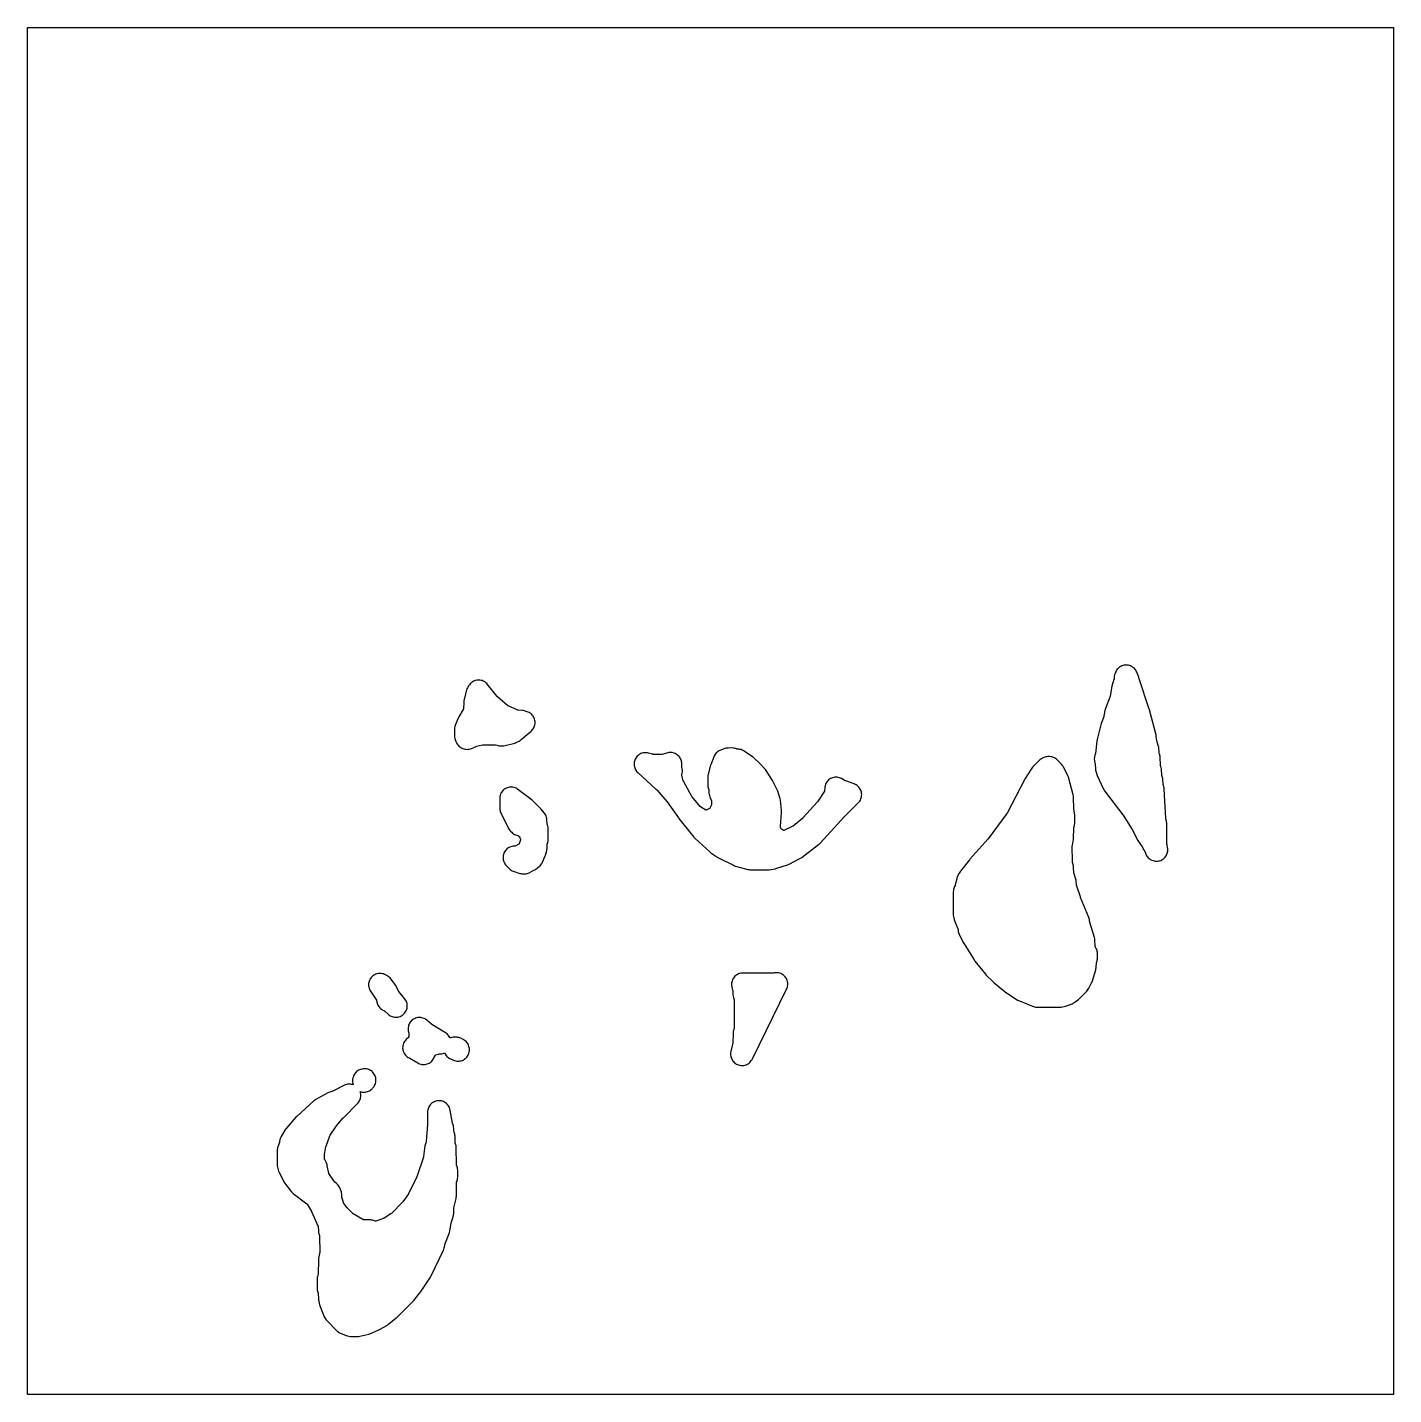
# Model space of a CAD drawing. Header units: millimetres. Extents: x 0 to 300, y 0 to 300.
import ezdxf

# ---------------------------------------------------------------- set-up
doc = ezdxf.new("R2010")
doc.units = ezdxf.units.MM
doc.layers.add('CUT', color=7, linetype='CONTINUOUS')

msp = doc.modelspace()

# ---------------------------------------------------------------- linework, layer by layer
at = {"layer": 'CUT'}
for points in [[(0, 299.9386), (0.0029, 299.9971), (0.0614, 300), (299.8528, 300), (299.9113, 299.9971), (299.9141, 299.9386), (299.9141, 0.0614), (299.9113, 0.0029), (299.8528, 0), (0.0614, 0), (0.0029, 0.0029), (0, 0.0614)], [(234.2013, 139.4358), (234.2175, 139.1738), (234.2611, 138.9149), (234.3315, 138.662), (234.3775, 138.5459), (234.377, 138.5457), (234.4214, 138.4248), (234.4275, 138.3832), (234.4289, 138.3628), (234.4771, 137.2105), (234.4966, 136.9864), (234.5362, 136.765), (234.5955, 136.548), (234.7432, 136.0898), (234.8459, 135.8241), (236.1304, 132.9927), (236.2627, 132.7404), (236.4229, 132.5047), (240.4755, 127.2174), (240.5071, 127.1743), (240.5368, 127.1298), (242.5353, 123.9888), (242.5692, 123.9322), (242.6, 123.8738), (243.7265, 121.5935), (243.8681, 121.3441), (244.0372, 121.1126), (244.5903, 120.4402), (244.6038, 120.4228), (244.6536, 120.3465), (244.664, 120.3271), (245.4783, 118.7112), (245.501, 118.6637), (245.5321, 118.5904), (245.533, 118.5907), (245.6228, 118.3946), (245.7466, 118.1825), (245.8906, 117.9835), (246.0534, 117.7995), (246.2335, 117.6325), (246.4291, 117.4839), (246.6384, 117.3553), (246.8593, 117.2478), (247.0896, 117.1625), (247.3273, 117.1002), (247.5698, 117.0615), (247.815, 117.0468), (248.0605, 117.0563), (248.3039, 117.0898), (248.5427, 117.147), (248.7749, 117.2274), (248.998, 117.3302), (249.2099, 117.4544), (249.4086, 117.5988), (249.5922, 117.762), (249.7589, 117.9424), (249.9071, 118.1383), (250.0354, 118.3479), (250.1424, 118.5689), (250.2273, 118.7995), (250.2891, 119.0372), (250.3273, 119.2799), (250.3415, 119.5251), (250.3315, 119.7705), (250.2975, 120.0138), (250.1692, 120.6883), (250.1663, 120.7059), (250.1591, 120.7796), (250.1585, 120.7975), (250.1229, 125.1609), (250.1117, 125.3773), (250.0818, 125.5919), (250.0335, 125.8032), (249.8909, 126.322), (249.8857, 126.343), (249.8715, 126.4318), (249.8698, 126.4534), (249.5503, 132.8836), (249.5249, 133.1358), (249.4741, 133.3841), (249.3984, 133.6261), (249.3071, 133.873), (249.3004, 133.8929), (249.2897, 133.9349), (249.2836, 133.9777), (249.2823, 133.9987), (249.2474, 134.956), (249.2293, 135.1791), (249.1912, 135.3996), (249.1336, 135.6159), (249.0569, 135.8262), (249.0134, 135.9307), (249.0068, 135.9475), (248.9957, 135.9829), (248.9912, 136.0194), (248.9903, 136.0375), (248.9599, 136.9877), (248.9349, 137.2696), (248.8782, 137.5468), (248.7905, 137.8159), (248.7219, 137.9918), (248.716, 138.008), (248.706, 138.0423), (248.7021, 138.0774), (248.7013, 138.0949), (248.6602, 139.868), (248.6435, 140.1036), (248.6048, 140.3366), (248.5441, 140.565), (248.4623, 140.7865), (248.4331, 140.8553), (248.4266, 140.8716), (248.4154, 140.9061), (248.4106, 140.9417), (248.4093, 140.9594), (248.3686, 141.8201), (248.3494, 142.0329), (248.3121, 142.2434), (248.257, 142.4498), (247.841, 143.7769), (247.8395, 143.7821), (247.8281, 143.8319), (247.8246, 143.8573), (247.8227, 143.8816), (247.7903, 144.4912), (247.7638, 144.7448), (247.7116, 144.9944), (246.321, 150.2808), (246.2749, 150.4355), (243.9826, 157.3118), (243.9418, 157.4251), (243.5298, 158.4877), (243.4282, 158.7153), (243.3044, 158.9316), (243.1598, 159.1345), (242.9956, 159.3221), (242.8136, 159.4923), (242.6156, 159.6436), (242.4035, 159.7744), (242.1794, 159.8835), (241.9455, 159.9697), (241.7043, 160.0322), (241.458, 160.0703), (241.2091, 160.0838), (240.9602, 160.0724), (240.7136, 160.0362), (240.4718, 159.9757), (240.2373, 159.8915), (240.0123, 159.7842), (239.7991, 159.6552), (239.5998, 159.5055), (239.4164, 159.3367), (239.2507, 159.1506), (239.1044, 158.9488), (238.9789, 158.7335), (238.8755, 158.5068), (238.8245, 158.3783), (238.8035, 158.3348), (238.8056, 158.3337), (238.7225, 158.1482), (238.6412, 157.8998), (238.5863, 157.6442), (238.5583, 157.3843), (238.5391, 157.0336), (238.5387, 157.0282), (238.5319, 156.9779), (238.5263, 156.953), (238.5196, 156.9296), (238.0548, 155.4485), (237.9736, 155.1078), (237.6506, 153.1553), (237.6466, 153.1343), (237.623, 153.0494), (237.6157, 153.0294), (236.6317, 150.5538), (236.5547, 150.3294), (236.4992, 150.0988), (236.1877, 148.4653), (236.1838, 148.4471), (236.1623, 148.3731), (236.1559, 148.3556), (235.7264, 147.267), (235.6262, 146.9545), (234.8226, 143.7332), (234.765, 143.4175), (234.4428, 140.6528), (234.4401, 140.6336), (234.4316, 140.5945), (234.4193, 140.5564), (234.4121, 140.5385), (234.4068, 140.5264), (234.3156, 140.2816), (234.2504, 140.0286), (234.2119, 139.7701), (234.2006, 139.5091)], [(93.7712, 144.4927), (93.7831, 144.2383), (93.8209, 143.9865), (93.8841, 143.7397), (93.9721, 143.5007), (94.0839, 143.2719), (94.304, 142.8742), (94.4332, 142.6658), (94.5822, 142.4709), (94.7495, 142.2916), (94.9336, 142.1296), (95.1327, 141.9864), (95.3449, 141.8634), (95.5681, 141.7617), (95.8002, 141.6825), (96.0389, 141.6263), (96.282, 141.5938), (96.5271, 141.5853), (96.7719, 141.6008), (97.0139, 141.6403), (97.251, 141.7033), (97.4807, 141.7892), (98.5251, 142.2393), (98.5413, 142.2458), (98.6096, 142.2684), (98.6264, 142.2728), (99.919, 142.5782), (99.9412, 142.5827), (100.0342, 142.5937), (100.0568, 142.5945), (102.6376, 142.6051), (102.6584, 142.6046), (102.7012, 142.6003), (102.7433, 142.5915), (102.7633, 142.5856), (103.1226, 142.47), (103.3749, 142.4031), (103.6327, 142.3629), (103.8934, 142.3498), (104.3214, 142.3507), (104.622, 142.3694), (104.9183, 142.4242), (106.7254, 142.8725), (106.993, 142.955), (107.2496, 143.067), (107.9225, 143.4065), (108.1781, 143.555), (108.4144, 143.7327), (110.5668, 145.5601), (110.7428, 145.7248), (110.9021, 145.9056), (111.0433, 146.101), (111.165, 146.3091), (111.2661, 146.5279), (111.3457, 146.7555), (111.403, 146.9896), (111.4374, 147.2282), (111.4487, 147.469), (111.4368, 147.7098), (111.4017, 147.9483), (111.3439, 148.1823), (111.2637, 148.4096), (111.1621, 148.6282), (111.0398, 148.836), (110.8982, 149.031), (110.7384, 149.2115), (110.5619, 149.3757), (110.3705, 149.5222), (110.1658, 149.6496), (109.9498, 149.7566), (109.7246, 149.8424), (109.3072, 149.9787), (109.0987, 150.0369), (108.8859, 150.0768), (108.6705, 150.0982), (107.7517, 150.1494), (107.734, 150.1508), (107.6978, 150.1561), (107.6634, 150.1676), (107.6469, 150.1745), (105.5222, 151.1061), (105.5042, 151.1145), (105.4686, 151.1347), (105.435, 151.1582), (105.4197, 151.1708), (103.2011, 153.0913), (103.1874, 153.1036), (103.1347, 153.1586), (103.1229, 153.1728), (100.9977, 155.8433), (100.8387, 156.0244), (100.663, 156.1893), (100.4723, 156.3366), (100.2683, 156.4648), (100.0529, 156.5728), (99.828, 156.6596), (99.5959, 156.7243), (99.3586, 156.7663), (99.1184, 156.7853), (98.8775, 156.7811), (98.6381, 156.7538), (98.4024, 156.7035), (98.1727, 156.6307), (97.951, 156.5362), (97.7395, 156.4207), (97.5401, 156.2854), (97.3546, 156.1316), (97.1848, 155.9606), (97.0322, 155.7741), (96.8983, 155.5737), (96.6052, 155.0856), (96.479, 154.8472), (96.3792, 154.5967), (96.307, 154.3369), (95.8461, 152.2474), (95.8102, 152.0458), (95.7909, 151.8418), (95.7178, 150.4685), (95.7163, 150.4494), (95.7104, 150.4103), (95.6935, 150.3746), (95.6841, 150.3579), (94.7187, 148.7447), (94.5591, 148.4294), (93.9727, 147.0335), (93.8886, 146.8023), (93.8278, 146.564), (93.7906, 146.3208), (93.7775, 146.0752)], [(136.3754, 140.7557), (136.1336, 140.813), (135.8874, 140.8461), (135.6391, 140.8546), (135.3911, 140.8383), (135.146, 140.7976), (134.9062, 140.7327), (134.6739, 140.6443), (134.4516, 140.5333), (134.2415, 140.4008), (134.0455, 140.2481), (133.8656, 140.0767), (133.7036, 139.8882), (133.5612, 139.6847), (133.4396, 139.4679), (133.3402, 139.2402), (133.2639, 139.0038), (133.2114, 138.7609), (133.1832, 138.514), (133.1798, 138.2656), (133.201, 138.018), (133.2466, 137.7738), (133.3163, 137.5353), (133.4094, 137.3049), (133.5248, 137.0849), (133.6615, 136.8774), (133.8181, 136.6845), (133.9931, 136.5081), (138.0537, 132.8031), (138.1041, 132.7544), (138.1516, 132.7029), (140.366, 130.1608), (140.4042, 130.1148), (140.44, 130.067), (142.9642, 126.5239), (143.0391, 126.4241), (146.271, 122.3357), (146.4098, 122.1747), (146.5617, 122.0261), (149.7982, 119.1191), (150.0562, 118.9163), (151.5796, 117.873), (151.8746, 117.6994), (154.9946, 116.1401), (155.2257, 116.0388), (155.4658, 115.9614), (158.1693, 115.2377), (158.378, 115.1913), (158.5898, 115.1629), (158.8033, 115.1527), (162.3849, 115.1348), (162.6064, 115.1435), (162.8261, 115.1718), (164.1384, 115.4003), (164.3209, 115.4391), (164.5, 115.4914), (166.873, 116.2822), (167.2084, 116.4218), (169.7165, 117.6866), (169.9196, 117.8012), (170.1111, 117.9343), (173.6993, 120.6832), (173.8691, 120.8257), (174.0256, 120.9827), (179.395, 126.8672), (179.4152, 126.8888), (179.436, 126.91), (182.4054, 129.8636), (182.5744, 130.0495), (182.7239, 130.2514), (182.8524, 130.4674), (182.9585, 130.6951), (183.0413, 130.9323), (183.0998, 131.1767), (183.1335, 131.4257), (183.142, 131.6768), (183.1253, 131.9275), (183.0835, 132.1753), (183.0171, 132.4176), (182.9266, 132.652), (182.8131, 132.8762), (182.6777, 133.0878), (182.5217, 133.2847), (182.3467, 133.4651), (182.1545, 133.6269), (181.947, 133.7686), (181.7264, 133.8888), (181.4948, 133.9862), (179.6331, 134.6615), (179.6283, 134.6633), (179.5593, 134.6942), (179.5435, 134.7024), (178.7149, 135.1569), (178.4889, 135.2664), (178.2531, 135.3527), (178.0098, 135.415), (177.7615, 135.4525), (177.5108, 135.4649), (177.26, 135.4521), (177.0117, 135.4142), (176.7686, 135.3516), (176.5329, 135.265), (176.3071, 135.1551), (176.0935, 135.0231), (175.8942, 134.8703), (175.7112, 134.6984), (175.5464, 134.5089), (175.4014, 134.3039), (175.2778, 134.0854), (175.1766, 133.8555), (175.0991, 133.6167), (175.0459, 133.3713), (175.0175, 133.1218), (174.9813, 132.5447), (174.9795, 132.5248), (174.9728, 132.4843), (174.9543, 132.4476), (174.9439, 132.4305), (173.4483, 130.0939), (173.4453, 130.0893), (173.3963, 130.0246), (173.3838, 130.0101), (170.3187, 126.6157), (170.258, 126.5531), (170.1929, 126.4949), (168.1153, 124.7678), (168.1015, 124.7568), (168.0715, 124.7361), (168.0397, 124.718), (168.0243, 124.7106), (166.0577, 123.8143), (166.0393, 123.8065), (166.0009, 123.7935), (165.9653, 123.8128), (165.9485, 123.8236), (165.549, 124.0964), (165.5345, 124.1068), (165.5062, 124.1301), (165.4881, 124.1616), (165.4803, 124.1778), (165.3299, 124.5054), (165.3219, 124.524), (165.3086, 124.5632), (165.3077, 124.6046), (165.3088, 124.6247), (165.5594, 127.7287), (165.5671, 127.9752), (165.5504, 128.2213), (165.2863, 130.4715), (165.2436, 130.7234), (165.1754, 130.9697), (164.7053, 132.3818), (164.5723, 132.7042), (163.5529, 134.7569), (163.4175, 134.9957), (162.1495, 136.9703), (162.0166, 137.1577), (161.8672, 137.332), (160.7937, 138.4737), (160.6829, 138.5844), (159.5071, 139.6875), (159.3604, 139.8148), (159.2042, 139.9303), (157.3537, 141.1911), (157.1364, 141.3235), (156.9067, 141.4331), (156.667, 141.5188), (156.4199, 141.5797), (156.1679, 141.6151), (155.796, 141.6483), (155.7745, 141.6508), (155.7305, 141.6596), (155.6878, 141.6732), (155.6361, 141.6945), (155.6351, 141.6922), (155.4484, 141.7635), (155.1923, 141.8313), (154.9306, 141.8716), (154.666, 141.884), (153.9006, 141.8792), (153.6268, 141.8625), (153.3566, 141.8158), (153.093, 141.7399), (152.2157, 141.434), (152.0069, 141.3505), (151.8065, 141.2485), (151.616, 141.129), (151.437, 140.9928), (151.271, 140.8411), (151.2352, 140.8053), (151.0615, 140.6126), (150.9088, 140.4029), (150.7786, 140.1786), (150.6723, 139.9419), (149.998, 138.2042), (149.896, 137.876), (149.4057, 135.8056), (149.3543, 135.5113), (149.3384, 135.2129), (149.3474, 133.8567), (149.3611, 133.6105), (149.3991, 133.3669), (149.4609, 133.1282), (149.5459, 132.8967), (149.5667, 132.8478), (149.5732, 132.8314), (149.5843, 132.7969), (149.5892, 132.7614), (149.5904, 132.7436), (149.627, 131.9676), (149.654, 131.7005), (149.7095, 131.4378), (149.7929, 131.1826), (150.1471, 130.2678), (150.1531, 130.2511), (150.1632, 130.216), (150.1669, 130.1801), (150.1675, 130.1622), (150.1755, 129.542), (150.1753, 129.5244), (150.1725, 129.4881), (150.1602, 129.4537), (150.1533, 129.4379), (149.8035, 128.6817), (149.7951, 128.6647), (149.7754, 128.6311), (149.7423, 128.6105), (149.7255, 128.6016), (149.033, 128.2584), (149.0149, 128.25), (148.977, 128.2358), (148.9407, 128.2539), (148.9236, 128.2642), (147.7805, 128.9909), (147.7639, 129.002), (147.7315, 129.0276), (147.7018, 129.0563), (147.6885, 129.0712), (145.9136, 131.1698), (145.9013, 131.1851), (145.8552, 131.2521), (145.8453, 131.269), (144.0011, 134.6089), (143.993, 134.6244), (143.9783, 134.6576), (143.9666, 134.6922), (143.9622, 134.7086), (143.6577, 135.9562), (143.6533, 135.9766), (143.6475, 136.0191), (143.6554, 136.0613), (143.6608, 136.0814), (143.6851, 136.1629), (143.7422, 136.3937), (143.777, 136.6289), (143.7894, 136.8663), (143.7791, 137.1038), (143.7464, 137.3393), (143.6914, 137.5706), (143.6727, 137.6351), (143.6691, 137.6712), (143.6684, 137.6891), (143.6606, 138.3046), (143.6612, 138.3572), (143.6524, 138.5971), (143.6206, 138.835), (143.5662, 139.0688), (143.4896, 139.2963), (143.3915, 139.5154), (143.2729, 139.7241), (143.1348, 139.9204), (142.9785, 140.1026), (142.8055, 140.2689), (142.6173, 140.4179), (142.4157, 140.5482), (142.2025, 140.6585), (141.9797, 140.7479), (141.7494, 140.8155), (141.5136, 140.8607), (141.2747, 140.8831), (141.0346, 140.8824), (140.7958, 140.8588), (140.5603, 140.8123), (139.241, 140.4856), (139.236, 140.4844), (139.1859, 140.4762), (139.1605, 140.4742), (139.1362, 140.4738), (137.3608, 140.4855), (137.3426, 140.486), (137.305, 140.4898), (137.2677, 140.497), (137.2506, 140.5015)], [(203.5311, 111.4933), (203.4322, 111.2792), (203.3539, 111.0567), (203.2969, 110.8278), (203.2618, 110.5945), (203.2488, 110.359), (203.21, 105.518), (203.2258, 105.2169), (203.2777, 104.9198), (203.4387, 104.2425), (203.4973, 104.0358), (203.5735, 103.8349), (204.2595, 102.2361), (204.2668, 102.2177), (204.2791, 102.1787), (204.2875, 102.1386), (204.2901, 102.119), (204.3191, 101.8451), (204.3522, 101.626), (204.4046, 101.4107), (204.4758, 101.2008), (204.5654, 100.9981), (205.4875, 99.1381), (205.6047, 98.9278), (207.8122, 95.3803), (207.9894, 95.1309), (210.3104, 92.2553), (210.4878, 92.058), (211.9904, 90.555), (212.1867, 90.3784), (215.0321, 88.0779), (215.2628, 87.9122), (217.3538, 86.5829), (217.5468, 86.472), (217.7489, 86.3787), (220.6015, 85.2125), (220.827, 85.1327), (221.059, 85.0748), (221.2955, 85.0393), (221.5343, 85.0266), (226.4032, 85.0008), (226.6603, 85.0127), (226.9147, 85.051), (227.9002, 85.2514), (228.12, 85.3066), (228.3338, 85.3814), (229.3348, 85.7835), (229.5291, 85.8713), (229.7151, 85.9754), (229.8917, 86.0949), (230.6487, 86.656), (230.8023, 86.7795), (230.9457, 86.9148), (232.561, 88.5633), (232.7281, 88.7519), (232.8753, 88.9564), (233.0012, 89.1747), (233.6187, 90.3823), (233.7131, 90.5897), (233.7882, 90.8048), (234.516, 93.2401), (234.5666, 93.439), (234.6008, 93.6414), (234.6182, 93.8459), (234.6551, 94.6843), (234.6566, 94.7052), (234.663, 94.7478), (234.6739, 94.7896), (234.6808, 94.8093), (234.7459, 94.9823), (234.8166, 95.1993), (234.8671, 95.4219), (234.8971, 95.6481), (234.9064, 95.8762), (234.902, 96.7555), (234.8907, 96.9811), (234.859, 97.2048), (234.8073, 97.4247), (234.736, 97.6391), (234.6456, 97.8461), (234.4221, 98.3005), (234.4138, 98.3186), (234.3994, 98.3573), (234.3931, 98.398), (234.3916, 98.418), (234.3243, 99.7039), (234.2909, 100.0013), (234.2221, 100.2925), (233.2337, 103.5836), (233.2285, 103.6025), (233.213, 103.6817), (233.2107, 103.701), (233.1807, 104.0142), (233.1453, 104.257), (233.0863, 104.4952), (233.0043, 104.7264), (231.2005, 109.1142), (231.1853, 109.153), (231.1715, 109.1923), (230.3147, 111.7605), (230.3131, 111.7657), (230.3009, 111.8147), (230.2969, 111.8397), (230.2946, 111.8638), (230.2423, 112.5669), (230.2048, 112.8509), (230.1349, 113.1288), (229.7085, 114.4903), (229.7037, 114.5073), (229.6959, 114.5431), (229.6913, 114.5796), (229.6903, 114.5968), (229.6504, 115.6978), (229.6325, 115.9199), (229.5948, 116.1395), (229.5377, 116.3548), (229.4055, 116.7768), (229.4001, 116.7959), (229.3918, 116.836), (229.3876, 116.8767), (229.387, 116.8965), (229.374, 120.4194), (229.3745, 120.4406), (229.3835, 120.5279), (229.3874, 120.5487), (229.5838, 121.4713), (229.6228, 121.7117), (229.6383, 121.9547), (229.6736, 124.3303), (229.6743, 124.3491), (229.6786, 124.3878), (229.6865, 124.4258), (229.6916, 124.4439), (229.8205, 124.8615), (229.8798, 125.092), (229.9169, 125.3271), (229.9314, 125.5647), (229.9472, 126.7246), (229.9391, 126.9632), (229.9082, 127.1999), (229.6865, 128.4362), (229.6857, 128.4414), (229.6777, 128.5181), (229.6769, 128.5363), (229.6259, 131.0193), (229.6018, 131.3178), (229.5422, 131.6113), (228.5036, 135.5114), (228.4228, 135.7613), (228.3162, 136.0013), (227.4484, 137.7079), (227.3174, 137.9352), (227.1633, 138.1476), (226.9877, 138.3425), (226.1099, 139.2203), (225.9028, 139.4057), (225.6763, 139.5668), (225.4334, 139.7019), (225.3073, 139.763), (225.0874, 139.857), (224.8597, 139.9295), (224.626, 139.9799), (224.3886, 140.0078), (224.1496, 140.0129), (223.9112, 139.9951), (223.6756, 139.9546), (223.5325, 139.9229), (223.3223, 139.8667), (223.1178, 139.7924), (222.9206, 139.7007), (222.7321, 139.5921), (222.491, 139.4388), (222.2572, 139.2707), (222.0444, 139.0767), (220.6592, 137.6602), (220.4862, 137.4636), (220.3347, 137.2501), (219.0445, 135.2133), (218.9355, 135.0231), (215.0809, 127.5631), (215.0783, 127.5584), (215.0366, 127.4909), (215.0259, 127.4757), (210.9251, 121.9466), (210.8885, 121.8997), (210.8497, 121.8547), (206.904, 117.493), (206.7931, 117.3615), (204.8266, 114.8616), (204.6849, 114.6621), (204.5634, 114.4497), (204.2102, 113.7556), (204.1247, 113.569), (204.0548, 113.376), (204.001, 113.1779), (203.695, 111.8367), (203.6909, 111.8204), (203.6802, 111.787), (203.6667, 111.7545), (203.6594, 111.7397)], [(107.0359, 120.3435), (106.8184, 120.3458), (106.5784, 120.3252), (106.3415, 120.2816), (106.1099, 120.2154), (105.8857, 120.1272), (105.6711, 120.0178), (105.468, 119.8883), (105.2783, 119.7398), (105.1037, 119.5738), (104.946, 119.3918), (104.8065, 119.1954), (104.6866, 118.9865), (104.5873, 118.767), (104.5096, 118.539), (104.4542, 118.3046), (104.4216, 118.0659), (104.4122, 117.8252), (104.4259, 117.5847), (104.4628, 117.3466), (104.5224, 117.1132), (104.6041, 116.8866), (104.7073, 116.669), (104.831, 116.4623), (104.974, 116.2684), (105.135, 116.0892), (105.8254, 115.3914), (106.0042, 115.2275), (106.198, 115.0816), (106.405, 114.9552), (106.6233, 114.8495), (106.8508, 114.7655), (108.0692, 114.3813), (108.3118, 114.318), (108.5596, 114.2793), (108.81, 114.2656), (109.0098, 114.2648), (109.2407, 114.2744), (109.4698, 114.3054), (109.6951, 114.3574), (109.9146, 114.43), (110.1264, 114.5225), (111.1884, 115.0462), (111.4176, 115.1746), (111.632, 115.3263), (112.3546, 115.8969), (112.5405, 116.0591), (112.7094, 116.2388), (112.8598, 116.4344), (112.9902, 116.6437), (113.0993, 116.865), (113.6791, 118.2028), (113.7545, 118.3992), (113.8132, 118.6013), (114.0044, 119.3807), (114.0509, 119.6204), (114.0738, 119.8636), (114.1157, 120.7914), (114.1169, 120.8087), (114.1216, 120.8443), (114.1324, 120.8782), (114.1388, 120.8945), (114.1573, 120.9388), (114.2407, 121.1696), (114.301, 121.4074), (114.3377, 121.65), (114.3505, 121.895), (114.3566, 123.9844), (114.3419, 124.2626), (114.2963, 124.5375), (114.2204, 124.8056), (114.1301, 125.068), (114.1246, 125.0853), (114.1156, 125.122), (114.11, 125.1595), (114.1086, 125.1771), (114.0539, 126.1514), (114.0262, 126.4077), (113.9722, 126.6599), (113.8925, 126.9051), (113.788, 127.1409), (113.6598, 127.3646), (113.5092, 127.5739), (112.7175, 128.5623), (112.5237, 128.7776), (111.0506, 130.2335), (110.8014, 130.4493), (107.6937, 132.8001), (107.4933, 132.9369), (107.2807, 133.0536), (107.0577, 133.1491), (106.8266, 133.2226), (106.5894, 133.2734), (106.3484, 133.3009), (106.1058, 133.305), (105.864, 133.2855), (105.6253, 133.2427), (105.3918, 133.1769), (105.1658, 133.0888), (104.9493, 132.9793), (104.7446, 132.8492), (104.5534, 132.7), (104.3775, 132.5329), (104.2187, 132.3495), (104.0784, 132.1517), (103.9579, 131.9411), (103.8584, 131.7199), (103.7808, 131.4901), (103.7259, 131.2538), (103.6941, 131.0133), (103.6857, 130.7709), (103.7163, 128.6103), (103.7297, 128.385), (103.7633, 128.1618), (103.8169, 127.9426), (103.8901, 127.7291), (103.9822, 127.5231), (105.6269, 124.2502), (105.7566, 124.0227), (105.9093, 123.81), (106.0835, 123.6145), (106.3156, 123.3799), (106.5073, 123.2052), (106.716, 123.0514), (106.9395, 122.92), (107.1755, 122.8125), (107.4213, 122.7299), (107.6743, 122.6733), (107.694, 122.67), (107.7361, 122.6593), (107.7726, 122.6359), (107.7894, 122.6231), (107.9653, 122.4815), (107.9806, 122.4686), (108.0099, 122.4396), (108.0292, 122.4031), (108.0372, 122.3847), (108.2622, 121.8287), (108.2691, 121.8105), (108.2803, 121.7723), (108.272, 121.7333), (108.2666, 121.7147), (107.9876, 120.84), (107.981, 120.8212), (107.9648, 120.7839), (107.93, 120.7627), (107.9123, 120.7536), (107.1029, 120.3659), (107.0849, 120.3578), (107.0464, 120.3439)], [(76.6457, 86.5337), (76.6637, 86.4999), (76.6716, 86.4625), (76.6741, 86.444), (76.685, 86.3482), (76.722, 86.1175), (76.7805, 85.8914), (76.8597, 85.6717), (76.9592, 85.4603), (77.0779, 85.2592), (77.2149, 85.07), (77.369, 84.8944), (77.5387, 84.7339), (77.7227, 84.5901), (77.9194, 84.464), (78.2846, 84.2532), (78.3009, 84.2432), (78.3651, 84.1974), (78.3798, 84.1853), (79.2538, 83.4261), (79.449, 83.2728), (79.6585, 83.1396), (79.8801, 83.0279), (80.1117, 82.9387), (80.351, 82.8729), (80.5957, 82.8312), (80.8433, 82.8139), (81.0914, 82.8212), (81.3376, 82.8532), (81.5793, 82.9094), (81.8144, 82.9892), (82.0403, 83.092), (82.2549, 83.2167), (82.4561, 83.3621), (82.6419, 83.5267), (82.8104, 83.7089), (82.9601, 83.9069), (83.0894, 84.1188), (83.197, 84.3424), (83.2819, 84.5756), (83.3433, 84.8161), (83.3806, 85.0615), (83.3933, 85.3094), (83.3813, 85.5574), (83.3449, 85.8029), (83.2843, 86.0436), (83.2001, 86.2771), (83.0932, 86.5011), (82.9645, 86.7133), (82.8155, 86.9118), (81.5246, 88.4642), (81.5108, 88.4818), (81.4601, 88.5589), (81.4495, 88.5786), (80.7953, 89.8698), (80.6713, 90.0868), (80.5263, 90.2905), (79.7704, 91.2464), (79.6095, 91.4306), (79.4314, 91.5982), (79.2378, 91.7476), (79.0305, 91.8773), (78.6268, 92.1033), (78.4059, 92.213), (78.1753, 92.3004), (77.9372, 92.3646), (77.694, 92.4051), (77.4479, 92.4214), (77.2015, 92.4134), (76.957, 92.3812), (76.7168, 92.325), (76.4834, 92.2455), (76.259, 92.1433), (76.0457, 92.0195), (75.8456, 91.8753), (75.6608, 91.7121), (75.4929, 91.5315), (75.3436, 91.3352), (75.2144, 91.1252), (75.1065, 90.9034), (75.0209, 90.6721), (74.9586, 90.4335), (74.9201, 90.1899), (74.9058, 89.9437), (74.9158, 89.6973), (74.95, 89.4531), (75.0081, 89.2135), (75.0896, 88.9807), (75.1936, 88.7571), (75.3191, 88.5448), (76.6359, 86.5495)], [(154.4224, 75.2609), (154.3806, 75.0188), (154.3629, 74.7738), (154.3693, 74.5282), (154.3997, 74.2844), (154.454, 74.0448), (154.5314, 73.8117), (154.6314, 73.5873), (154.753, 73.3738), (154.8949, 73.1733), (155.0558, 72.9876), (155.2341, 72.8187), (155.4282, 72.668), (155.6361, 72.5372), (155.8559, 72.4273), (156.0853, 72.3396), (156.3223, 72.2748), (156.5645, 72.2336), (156.8096, 72.2164), (157.0551, 72.2233), (157.2988, 72.2543), (157.5383, 72.309), (157.7713, 72.387), (157.9955, 72.4875), (158.2087, 72.6094), (158.409, 72.7518), (158.5943, 72.9131), (158.7628, 73.0918), (158.9131, 73.2861), (159.0435, 73.4943), (159.0848, 73.568), (159.147, 73.6864), (166.6593, 88.9647), (166.7549, 89.1852), (166.8288, 89.4139), (166.8805, 89.6485), (166.9093, 89.8871), (166.9152, 90.1273), (166.8979, 90.367), (166.8577, 90.6039), (166.795, 90.8359), (166.7102, 91.0608), (166.6043, 91.2765), (166.4782, 91.481), (166.333, 91.6725), (166.17, 91.8491), (165.9909, 92.0093), (165.7972, 92.1515), (165.5908, 92.2745), (165.3735, 92.3772), (165.1474, 92.4584), (164.9145, 92.5176), (164.677, 92.5542), (164.4371, 92.5678), (164.1969, 92.5582), (163.9589, 92.5257), (163.7328, 92.4837), (163.7149, 92.4808), (163.6403, 92.4738), (163.6221, 92.4734), (157.6788, 92.4639), (157.6184, 92.4653), (157.5582, 92.4697), (157.3068, 92.4942), (157.0637, 92.506), (156.8205, 92.494), (156.5797, 92.4585), (156.3435, 92.3998), (156.1141, 92.3183), (155.8937, 92.2149), (155.6844, 92.0906), (155.4882, 91.9464), (155.3069, 91.7839), (155.1424, 91.6046), (154.996, 91.4101), (154.8692, 91.2022), (154.7633, 90.9831), (154.6792, 90.7546), (154.6177, 90.5191), (154.5794, 90.2787), (154.5646, 90.0357), (154.5736, 89.7924), (154.6062, 89.5512), (154.6621, 89.3142), (154.8148, 88.7839), (154.8204, 88.762), (154.8359, 88.67), (154.8377, 88.6476), (154.8871, 87.722), (154.9197, 87.4319), (154.9858, 87.1476), (155.1332, 86.6483), (155.1381, 86.63), (155.1455, 86.5917), (155.1493, 86.5529), (155.1497, 86.534), (155.1573, 80.5758), (155.1567, 80.5527), (155.1457, 80.4579), (155.1411, 80.4353), (154.9633, 79.6798), (154.9164, 79.4191), (154.8973, 79.1548), (154.8616, 77.2835), (154.8608, 77.2635), (154.8509, 77.1816), (154.8471, 77.162)], [(83.6881, 78.4009), (83.6732, 78.3873), (83.2497, 78.0208), (83.0716, 77.8507), (82.9111, 77.6639), (82.7698, 77.4622), (82.649, 77.2476), (82.5499, 77.0221), (82.4735, 76.788), (82.4205, 76.5475), (82.3914, 76.3029), (82.3865, 76.0567), (82.4059, 75.8112), (82.4493, 75.5687), (82.5164, 75.3318), (82.6065, 75.1026), (82.7186, 74.8833), (82.8518, 74.6762), (83.0048, 74.4831), (83.176, 74.3061), (83.3638, 74.1467), (83.5663, 74.0066), (83.7817, 73.8871), (83.8323, 73.8653), (83.9591, 73.804), (83.9747, 73.7951), (85.6795, 72.7713), (85.893, 72.6568), (86.1167, 72.5635), (86.3483, 72.4922), (86.5857, 72.4437), (86.8268, 72.4185), (87.0691, 72.4167), (87.3105, 72.4383), (87.5486, 72.4833), (87.7813, 72.551), (88.0063, 72.641), (88.2215, 72.7524), (88.425, 72.884), (88.6147, 73.0348), (88.789, 73.2032), (88.9461, 73.3877), (89.0846, 73.5865), (89.2033, 73.7978), (89.239, 73.8694), (89.5572, 74.4705), (89.5669, 74.4878), (89.5895, 74.5216), (89.6274, 74.5364), (89.6464, 74.5421), (90.3536, 74.7381), (90.3722, 74.7428), (90.4113, 74.7496), (90.4452, 74.7489), (90.6897, 74.7554), (90.9325, 74.7858), (91.1711, 74.8398), (91.4034, 74.9168), (91.5845, 74.9973), (91.6605, 74.8278), (91.7824, 74.6147), (91.9246, 74.4145), (92.0858, 74.2293), (92.2644, 74.0608), (92.4587, 73.9106), (92.6667, 73.7802), (92.8865, 73.6708), (93.5483, 73.3812), (93.7807, 73.293), (94.0206, 73.2283), (94.2657, 73.1878), (94.5137, 73.1718), (94.762, 73.1805), (95.0083, 73.2138), (95.25, 73.2713), (95.4848, 73.3526), (95.7104, 73.4568), (95.9245, 73.5829), (96.1251, 73.7296), (96.3101, 73.8955), (96.4777, 74.0789), (96.6263, 74.2781), (96.7544, 74.4911), (96.8607, 74.7157), (96.9442, 74.9497), (97.004, 75.1909), (97.0396, 75.4368), (97.0506, 75.6851), (97.0369, 75.9332), (96.9986, 76.1787), (96.9362, 76.4192), (96.8502, 76.6523), (96.7415, 76.8758), (96.6111, 77.0873), (96.4604, 77.2849), (96.2908, 77.4665), (96.104, 77.6304), (96.0867, 77.644), (95.8777, 77.793), (95.6545, 77.9197), (95.1345, 78.1806), (94.938, 78.2688), (94.7346, 78.3398), (94.5259, 78.393), (94.3134, 78.428), (94.1888, 78.4431), (93.9439, 78.4605), (93.6985, 78.4539), (93.4548, 78.4232), (93.2154, 78.3687), (92.9825, 78.2911), (92.805, 78.2118), (92.7378, 78.3646), (92.618, 78.5779), (92.4779, 78.7785), (92.3189, 78.9644), (92.1424, 79.1339), (91.9502, 79.2853), (91.7814, 79.3934), (91.782, 79.3944), (88.8086, 81.2101), (88.8042, 81.2129), (88.7412, 81.2581), (88.727, 81.2697), (87.6894, 82.1541), (87.4969, 82.3027), (87.2908, 82.4318), (87.0731, 82.5404), (86.846, 82.6272), (86.6114, 82.6916), (86.3718, 82.7329), (86.1292, 82.7507), (85.886, 82.7449), (85.6446, 82.7154), (85.4072, 82.6627), (85.176, 82.5871), (84.9533, 82.4894), (84.7411, 82.3705), (84.5415, 82.2316), (84.3563, 82.0739), (84.1873, 81.899), (84.0361, 81.7085), (83.9042, 81.5042), (83.7927, 81.288), (83.7027, 81.0621), (83.6351, 80.8284), (83.5906, 80.5893), (83.5695, 80.347), (83.572, 80.1038), (83.5982, 79.862), (83.6477, 79.6239), (83.7201, 79.3917), (83.7443, 79.3258), (83.7468, 79.2872), (83.7467, 79.2684), (83.723, 78.492), (83.7219, 78.4719), (83.7164, 78.431)], [(54.9981, 54.4008), (54.9303, 54.1882), (54.8817, 53.9704), (54.8528, 53.7492), (54.8436, 53.5262), (54.855, 50.5064), (54.873, 50.2159), (54.9247, 49.9294), (55.0748, 49.3073), (55.1587, 49.0309), (55.2739, 48.7659), (56.2228, 46.8886), (56.3382, 46.6848), (56.4721, 46.4926), (57.9196, 44.6099), (58.0564, 44.4468), (58.2066, 44.2959), (58.3691, 44.1584), (61.3541, 41.8427), (61.3681, 41.8313), (61.3954, 41.8059), (61.4173, 41.7763), (61.4272, 41.7609), (62.3046, 40.3203), (62.3418, 40.2547), (62.3749, 40.187), (63.7985, 37.0314), (63.8055, 37.015), (63.8176, 36.98), (63.8232, 36.9439), (63.8247, 36.9259), (63.8857, 35.9586), (63.9079, 35.748), (63.9479, 35.54), (64.0053, 35.3362), (64.1334, 34.9461), (64.1393, 34.9264), (64.1483, 34.8847), (64.1529, 34.8424), (64.1536, 34.8217), (64.171, 31.1198), (64.1706, 31.1011), (64.1637, 31.0237), (64.1607, 31.0052), (63.9435, 29.8387), (63.9138, 29.6313), (63.9016, 29.4222), (63.8554, 26.6121), (63.8546, 26.5918), (63.8496, 26.5502), (63.8404, 26.5093), (63.8344, 26.4899), (63.7422, 26.2149), (63.6704, 25.9554), (63.6269, 25.6896), (63.6123, 25.4208), (63.6112, 23.3285), (63.6206, 23.1111), (63.6488, 22.8954), (63.6957, 22.6829), (63.7608, 22.4753), (63.8294, 22.2861), (63.836, 22.2665), (63.8462, 22.2253), (63.8521, 22.1832), (63.8534, 22.1627), (63.8959, 20.9876), (63.9177, 20.7365), (63.9647, 20.4889), (64.1587, 19.6889), (64.2703, 19.3414), (65.192, 17.0606), (65.2963, 16.8354), (65.4224, 16.6216), (65.5691, 16.4213), (65.735, 16.2366), (67.9421, 14.0115), (68.1239, 13.8455), (68.321, 13.6982), (68.5317, 13.571), (68.7539, 13.4651), (69.6043, 13.1101), (69.8002, 13.0377), (70.0015, 12.982), (70.831, 12.7893), (71.1202, 12.7397), (71.4132, 12.7244), (72.424, 12.7311), (72.7181, 12.7504), (73.0079, 12.8041), (74.942, 13.2825), (75.1315, 13.3374), (75.3161, 13.407), (77.0259, 14.1306), (77.3081, 14.2717), (79.0434, 15.2805), (79.2162, 15.3907), (79.3793, 15.5146), (80.9741, 16.8324), (81.1594, 17.0018), (84.8785, 20.7635), (85.0356, 20.938), (86.1713, 22.3259), (86.3127, 22.5165), (88.4801, 25.7479), (88.6602, 26.0641), (91.3381, 31.6771), (91.4412, 31.9273), (91.5167, 32.1871), (91.5636, 32.4536), (91.6092, 32.8303), (91.6116, 32.8473), (91.6189, 32.8821), (91.6292, 32.9162), (91.6351, 32.9319), (92.5955, 35.3398), (92.682, 35.596), (92.7402, 35.86), (93.0413, 37.6894), (93.0584, 37.7741), (93.0814, 37.8575), (93.4769, 39.1161), (93.5342, 39.3313), (93.572, 39.5508), (93.5902, 39.7728), (93.6316, 40.8867), (93.6327, 40.9047), (93.6422, 40.9789), (93.6458, 40.9966), (94.1078, 43.0743), (94.1506, 43.3276), (94.1672, 43.584), (94.2061, 46.5242), (94.2069, 46.5442), (94.2116, 46.585), (94.2203, 46.6252), (94.226, 46.6443), (94.3387, 46.9905), (94.4023, 47.2237), (94.4431, 47.4619), (94.4607, 47.7029), (94.4786, 48.4268), (94.4786, 48.5497), (94.4604, 49.2892), (94.4438, 49.5214), (94.4057, 49.7511), (94.3465, 49.9762), (94.2262, 50.3593), (94.2209, 50.3779), (94.2127, 50.4169), (94.2084, 50.4566), (94.2077, 50.4759), (94.1643, 54.1183), (94.145, 54.4001), (94.094, 54.6779), (94.012, 54.9482), (93.9474, 55.1246), (93.9406, 55.145), (93.9299, 55.1883), (93.924, 55.2324), (93.9229, 55.254), (93.887, 56.7356), (93.8723, 56.9524), (93.8389, 57.1671), (93.7869, 57.378), (93.7168, 57.5837), (93.6537, 57.7455), (93.6463, 57.766), (93.6347, 57.8094), (93.6279, 57.8539), (93.6264, 57.8756), (93.6004, 58.4968), (93.5791, 58.7341), (93.5353, 58.9682), (93.4694, 59.1972), (93.382, 59.4188), (93.3662, 59.4539), (93.3533, 59.4885), (93.3436, 59.5242), (93.3402, 59.5411), (92.8238, 62.4329), (92.7684, 62.6738), (92.6894, 62.9082), (92.5876, 63.1335), (92.4641, 63.3477), (92.3201, 63.5487), (92.1568, 63.7345), (91.9761, 63.9032), (91.7795, 64.0532), (91.5691, 64.1831), (91.3469, 64.2916), (91.1151, 64.3775), (90.8759, 64.4402), (90.6317, 64.4789), (90.3848, 64.4933), (90.1377, 64.4833), (89.8929, 64.4489), (89.6526, 64.3904), (89.4193, 64.3086), (89.1952, 64.204), (88.9825, 64.0779), (88.7834, 63.9313), (88.5997, 63.7658), (88.4332, 63.583), (88.2856, 63.3846), (88.1583, 63.1726), (88.0526, 62.9491), (87.9695, 62.7162), (87.9098, 62.4762), (87.8741, 62.2315), (87.8628, 61.9845), (87.872, 59.3807), (87.8711, 59.3284), (87.8679, 59.2761), (87.5609, 55.5381), (87.5585, 55.5164), (87.5499, 55.4723), (87.5366, 55.4294), (87.5284, 55.4092), (87.4616, 55.2563), (87.3777, 55.0365), (87.3148, 54.8098), (87.2735, 54.5782), (86.9687, 52.2369), (86.9658, 52.218), (86.9482, 52.1411), (86.9426, 52.1229), (85.5012, 47.7904), (85.4708, 47.709), (85.4348, 47.63), (83.7428, 44.2422), (83.7021, 44.1673), (83.6563, 44.0955), (82.4095, 42.2832), (82.3988, 42.2685), (82.3507, 42.2106), (82.3382, 42.1975), (79.9213, 39.7806), (79.9055, 39.7656), (79.8351, 39.7092), (79.8171, 39.6971), (78.3138, 38.7419), (78.2954, 38.7309), (78.2158, 38.6916), (78.1959, 38.6837), (76.4853, 38.059), (76.4673, 38.0529), (76.4296, 38.0432), (76.3916, 38.0521), (76.3735, 38.0577), (75.98, 38.1914), (75.7547, 38.2563), (75.5243, 38.2999), (75.2909, 38.3216), (73.7768, 38.3914), (73.758, 38.3927), (73.7196, 38.3982), (73.6843, 38.4142), (73.6678, 38.4233), (71.5122, 39.6667), (71.4969, 39.6761), (71.4663, 39.6976), (71.4376, 39.722), (71.4251, 39.7343), (70.1933, 40.9934), (70.1895, 40.9974), (70.1372, 41.06), (70.1259, 41.0755), (69.4234, 42.0837), (69.4128, 42.0997), (69.3934, 42.1343), (69.3774, 42.1706), (69.3709, 42.1887), (69.0749, 43.088), (69.0698, 43.1049), (69.0615, 43.1406), (69.0564, 43.177), (69.0551, 43.1941), (69.0138, 44.0059), (68.9855, 44.2748), (68.9283, 44.5391), (68.8428, 44.7956), (68.6591, 45.2616), (68.5478, 45.505), (68.4111, 45.7351), (68.2505, 45.9493), (68.068, 46.145), (67.8656, 46.3201), (67.4901, 46.6114), (67.4736, 46.6249), (67.442, 46.6554), (67.4138, 46.6892), (67.4015, 46.7066), (66.208, 48.4952), (66.1976, 48.5117), (66.1787, 48.5471), (66.1671, 48.5856), (66.1629, 48.6046), (65.8426, 50.233), (65.7931, 50.4385), (65.7263, 50.6392), (65.6429, 50.8334), (65.2701, 51.6093), (65.2628, 51.6253), (65.2501, 51.6592), (65.2467, 51.6954), (65.2463, 51.7125), (65.2431, 52.5584), (65.2434, 52.5755), (65.2493, 52.6462), (65.2518, 52.6632), (65.5547, 54.4421), (65.5583, 54.4606), (65.5786, 54.5359), (65.5848, 54.5537), (66.4288, 56.8087), (66.4375, 56.8301), (66.4811, 56.9151), (66.4934, 56.9346), (67.7264, 58.7736), (67.7673, 58.831), (67.8114, 58.8859), (69.3584, 60.701), (69.3874, 60.7339), (69.4176, 60.7657), (72.4861, 63.8837), (72.6475, 64.0644), (72.7906, 64.26), (72.9142, 64.4684), (73.017, 64.6879), (73.098, 64.9163), (73.1566, 65.1514), (73.1921, 65.3911), (73.2042, 65.6331), (73.1929, 65.8752), (73.1582, 66.115), (73.1004, 66.3503), (73.0445, 66.5094), (73.2045, 66.4561), (73.4407, 66.4021), (73.6811, 66.3712), (73.9233, 66.3638), (74.1651, 66.3798), (74.4042, 66.4191), (74.6384, 66.4814), (74.8654, 66.5661), (75.0832, 66.6724), (75.2896, 66.7993), (75.4828, 66.9455), (75.661, 67.1098), (75.8011, 67.2522), (75.9647, 67.4357), (76.1095, 67.6344), (76.2341, 67.8463), (76.3373, 68.0695), (76.4181, 68.3017), (76.4756, 68.5408), (76.5094, 68.7843), (76.5191, 69.03), (76.5047, 69.2754), (76.4661, 69.5183), (76.404, 69.7561), (76.3187, 69.9868), (76.2112, 70.2079), (76.0826, 70.4174), (75.9339, 70.6132), (75.7668, 70.7935), (75.5827, 70.9565), (75.3835, 71.1007), (75.1711, 71.2246), (74.9476, 71.327), (74.7151, 71.4069), (74.4759, 71.4637), (74.2322, 71.4967), (73.9865, 71.5055), (73.7411, 71.4902), (73.4984, 71.4509), (73.3892, 71.4276), (73.1462, 71.3629), (72.9109, 71.2742), (72.6857, 71.1622), (72.4729, 71.0281), (72.2747, 70.8734), (72.093, 70.6995), (71.9297, 70.5083), (71.7864, 70.3016), (71.6646, 70.0816), (71.5655, 69.8504), (71.4902, 69.6105), (71.4593, 69.4913), (71.4099, 69.2541), (71.3836, 69.0132), (71.3808, 68.7709), (71.4015, 68.5295), (71.4455, 68.2912), (71.5123, 68.0582), (71.5388, 67.9912), (71.4713, 68.0167), (71.2374, 68.0798), (70.9984, 68.1199), (70.7566, 68.1367), (70.5144, 68.13), (70.274, 68.1), (70.0376, 68.0467), (69.8074, 67.9709), (69.5857, 67.8731), (66.8913, 66.5251), (66.8865, 66.5228), (66.84, 66.5039), (66.8159, 66.4965), (66.7926, 66.4907), (66.5975, 66.4476), (66.3678, 66.3852), (66.145, 66.3012), (65.9313, 66.1964), (63.3487, 64.7739), (63.1029, 64.6193), (62.8766, 64.4372), (59.1481, 61.0606), (58.9467, 60.8559), (56.8127, 58.4225), (56.6621, 58.2331), (56.5306, 58.0301), (55.7053, 56.6096), (55.5861, 56.3772), (55.4917, 56.1337), (55.4233, 55.8816), (55.3816, 55.6238), (55.3614, 55.4384), (55.3581, 55.4144), (55.335, 55.3164), (55.3273, 55.2933)]]:
    msp.add_lwpolyline(points, close=True, dxfattribs=at)

doc.saveas('drawing.dxf')
